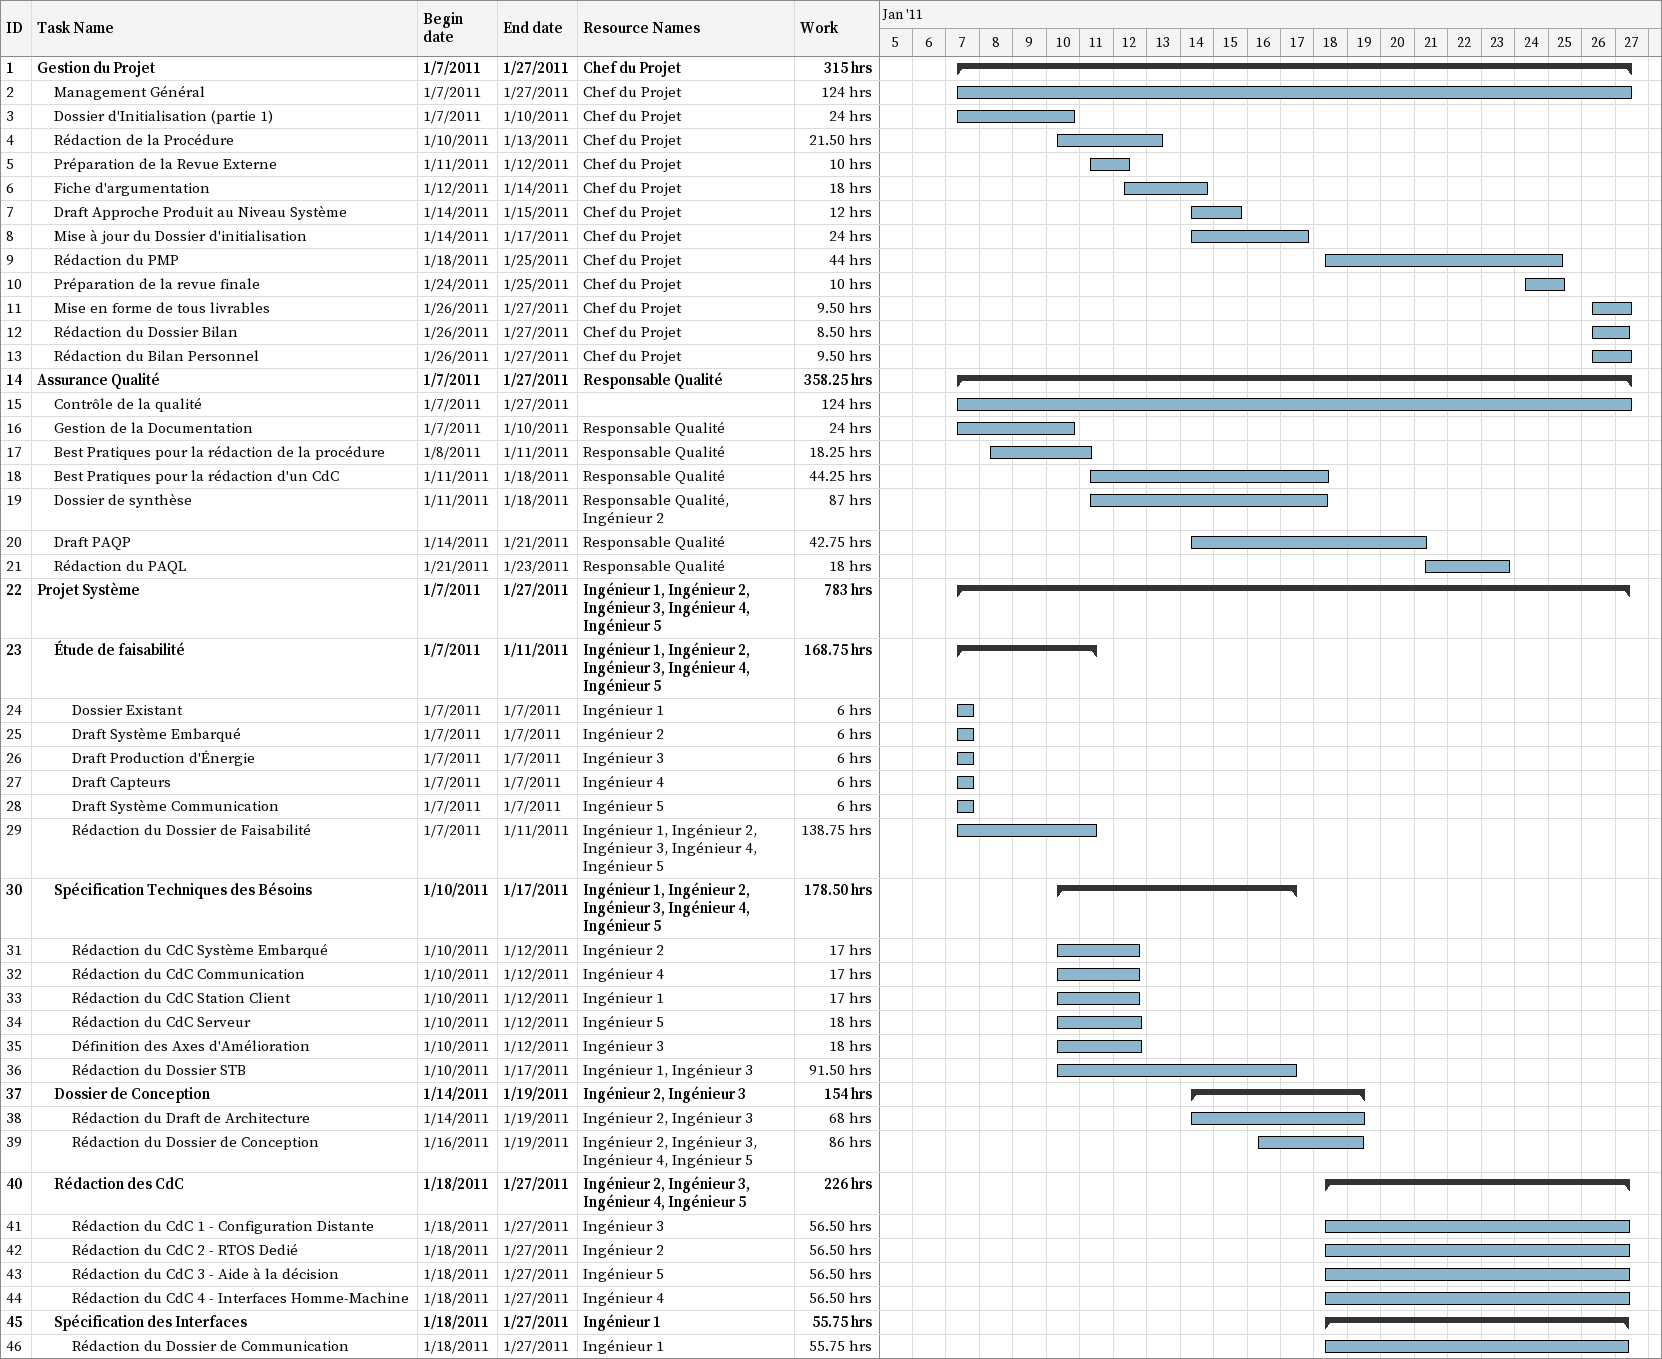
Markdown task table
| ID | Level | Task | Start | Finish | Resources | Work (h) |
|---|---|---|---|---|---|---|
| 1 | 1 | **Gestion du Projet** | 2011-01-07 | 2011-01-27 | Chef du Projet | 315 |
| 2 | 2 | Management Général | 2011-01-07 | 2011-01-27 | Chef du Projet | 124 |
| 3 | 2 | Dossier d'Initialisation (partie 1) | 2011-01-07 | 2011-01-10 | Chef du Projet | 24 |
| 4 | 2 | Rédaction de la Procédure | 2011-01-10 | 2011-01-13 | Chef du Projet | 21.50 |
| 5 | 2 | Préparation de la Revue Externe | 2011-01-11 | 2011-01-12 | Chef du Projet | 10 |
| 6 | 2 | Fiche d'argumentation | 2011-01-12 | 2011-01-14 | Chef du Projet | 18 |
| 7 | 2 | Draft Approche Produit au Niveau Système | 2011-01-14 | 2011-01-15 | Chef du Projet | 12 |
| 8 | 2 | Mise à jour du Dossier d'initialisation | 2011-01-14 | 2011-01-17 | Chef du Projet | 24 |
| 9 | 2 | Rédaction du PMP | 2011-01-18 | 2011-01-25 | Chef du Projet | 44 |
| 10 | 2 | Préparation de la revue finale | 2011-01-24 | 2011-01-25 | Chef du Projet | 10 |
| 11 | 2 | Mise en forme de tous livrables | 2011-01-26 | 2011-01-27 | Chef du Projet | 9.50 |
| 12 | 2 | Rédaction du Dossier Bilan | 2011-01-26 | 2011-01-27 | Chef du Projet | 8.50 |
| 13 | 2 | Rédaction du Bilan Personnel | 2011-01-26 | 2011-01-27 | Chef du Projet | 9.50 |
| 14 | 1 | **Assurance Qualité** | 2011-01-07 | 2011-01-27 | Responsable Qualité | 358.25 |
| 15 | 2 | Contrôle de la qualité | 2011-01-07 | 2011-01-27 |  | 124 |
| 16 | 2 | Gestion de la Documentation | 2011-01-07 | 2011-01-10 | Responsable Qualité | 24 |
| 17 | 2 | Best Pratiques pour la rédaction de la procédure | 2011-01-08 | 2011-01-11 | Responsable Qualité | 18.25 |
| 18 | 2 | Best Pratiques pour la rédaction d'un CdC | 2011-01-11 | 2011-01-18 | Responsable Qualité | 44.25 |
| 19 | 2 | Dossier de synthèse | 2011-01-11 | 2011-01-18 | Responsable Qualité, Ingénieur 2 | 87 |
| 20 | 2 | Draft PAQP | 2011-01-14 | 2011-01-21 | Responsable Qualité | 42.75 |
| 21 | 2 | Rédaction du PAQL | 2011-01-21 | 2011-01-23 | Responsable Qualité | 18 |
| 22 | 1 | **Projet Système** | 2011-01-07 | 2011-01-27 | Ingénieur 1, Ingénieur 2, Ingénieur 3, Ingénieur 4, Ingénieur 5 | 783 |
| 23 | 2 | **Étude de faisabilité** | 2011-01-07 | 2011-01-11 | Ingénieur 1, Ingénieur 2, Ingénieur 3, Ingénieur 4, Ingénieur 5 | 168.75 |
| 24 | 3 | Dossier Existant | 2011-01-07 | 2011-01-07 | Ingénieur 1 | 6 |
| 25 | 3 | Draft Système Embarqué | 2011-01-07 | 2011-01-07 | Ingénieur 2 | 6 |
| 26 | 3 | Draft Production d'Énergie | 2011-01-07 | 2011-01-07 | Ingénieur 3 | 6 |
| 27 | 3 | Draft Capteurs | 2011-01-07 | 2011-01-07 | Ingénieur 4 | 6 |
| 28 | 3 | Draft Système Communication | 2011-01-07 | 2011-01-07 | Ingénieur 5 | 6 |
| 29 | 3 | Rédaction du Dossier de Faisabilité | 2011-01-07 | 2011-01-11 | Ingénieur 1, Ingénieur 2, Ingénieur 3, Ingénieur 4, Ingénieur 5 | 138.75 |
| 30 | 2 | **Spécification Techniques des Bésoins** | 2011-01-10 | 2011-01-17 | Ingénieur 1, Ingénieur 2, Ingénieur 3, Ingénieur 4, Ingénieur 5 | 178.50 |
| 31 | 3 | Rédaction du CdC Système Embarqué | 2011-01-10 | 2011-01-12 | Ingénieur 2 | 17 |
| 32 | 3 | Rédaction du CdC Communication | 2011-01-10 | 2011-01-12 | Ingénieur 4 | 17 |
| 33 | 3 | Rédaction du CdC Station Client | 2011-01-10 | 2011-01-12 | Ingénieur 1 | 17 |
| 34 | 3 | Rédaction du CdC Serveur | 2011-01-10 | 2011-01-12 | Ingénieur 5 | 18 |
| 35 | 3 | Définition des Axes d'Amélioration | 2011-01-10 | 2011-01-12 | Ingénieur 3 | 18 |
| 36 | 3 | Rédaction du Dossier STB | 2011-01-10 | 2011-01-17 | Ingénieur 1, Ingénieur 3 | 91.50 |
| 37 | 2 | **Dossier de Conception** | 2011-01-14 | 2011-01-19 | Ingénieur 2, Ingénieur 3 | 154 |
| 38 | 3 | Rédaction du Draft de Architecture | 2011-01-14 | 2011-01-19 | Ingénieur 2, Ingénieur 3 | 68 |
| 39 | 3 | Rédaction du Dossier de Conception | 2011-01-16 | 2011-01-19 | Ingénieur 2, Ingénieur 3, Ingénieur 4, Ingénieur 5 | 86 |
| 40 | 2 | **Rédaction des CdC** | 2011-01-18 | 2011-01-27 | Ingénieur 2, Ingénieur 3, Ingénieur 4, Ingénieur 5 | 226 |
| 41 | 3 | Rédaction du CdC 1 - Configuration Distante | 2011-01-18 | 2011-01-27 | Ingénieur 3 | 56.50 |
| 42 | 3 | Rédaction du CdC 2 - RTOS Dedié | 2011-01-18 | 2011-01-27 | Ingénieur 2 | 56.50 |
| 43 | 3 | Rédaction du CdC 3 - Aide à la décision | 2011-01-18 | 2011-01-27 | Ingénieur 5 | 56.50 |
| 44 | 3 | Rédaction du CdC 4 - Interfaces Homme-Machine | 2011-01-18 | 2011-01-27 | Ingénieur 4 | 56.50 |
| 45 | 2 | **Spécification des Interfaces** | 2011-01-18 | 2011-01-27 | Ingénieur 1 | 55.75 |
| 46 | 3 | Rédaction du Dossier de Communication | 2011-01-18 | 2011-01-27 | Ingénieur 1 | 55.75 |
